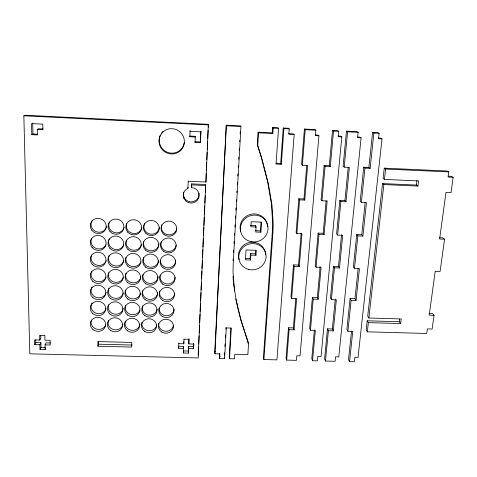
<?xml version="1.0" encoding="UTF-8"?>
<svg xmlns="http://www.w3.org/2000/svg" width="477" height="477" viewBox="0 0 477 477"><rect width="100%" height="100%" fill="white"/><g stroke="black" fill="none" stroke-linecap="round" stroke-linejoin="round"><path stroke-width="0.72" d="M97.91 346.224L97.922 341.568L131.789 342.45L131.712 347.083L97.91 346.224L98.53 344.191L98.542 341.544M188.63 348.532L188.642 346.505L193.602 346.63L193.614 348.663L188.63 348.532L188.445 353.123L183.46 352.998L183.508 350.941L188.463 351.066L188.445 353.123M193.614 348.663L193.811 344.06L188.814 343.929L188.958 338.646M189.858 136.75L189.87 136.064L195.254 136.321L195.284 137.006L189.858 136.75L190.073 130.656L190.061 131.306L200.924 131.831L200.477 142.683L195.069 142.426L195.039 141.699L200.412 141.955L200.477 142.683M188.2 181.254L205.957 182.023L208.354 124.306L25.072 115.237L23.85 115.786L29.807 353.815L198.199 357.935L205.7 184.498L191.617 183.889L191.521 187.562A7.918 7.745 6.5 0 1 198.48 198.408A7.918 7.745 6.5 0 1 185.672 200.811A7.918 7.745 6.5 0 1 187.938 188.236L187.962 187.205M178.636 348.282L178.714 346.248L183.681 346.38L183.633 348.407L178.636 348.282L178.833 342.975M178.797 343.667L183.806 343.798L183.854 341.794M187.938 188.236L188.194 180.962M183.46 352.998L183.681 346.38M183.806 343.798L183.955 339.171M191.521 187.562L191.617 183.889M195.069 142.426L195.254 136.321M188.463 351.066L188.642 346.505M188.814 343.929L188.999 339.308L183.985 339.171M200.412 141.955L200.853 131.181L200.924 131.831M193.602 346.63L193.74 343.362M198.182 355.121L198.539 346.958M198.67 343.995L199.034 335.832M199.165 332.863L199.487 325.445M199.619 322.482L199.982 314.319M200.113 311.35L200.435 303.932M200.567 300.963L200.93 292.806M201.061 289.837L201.383 282.42M201.55 278.711L201.878 271.294M202.004 268.324L202.331 260.907M202.498 257.198L202.82 249.781M202.952 246.812L203.315 238.649M203.446 235.686L203.804 227.523M203.9 225.299L204.263 217.136M204.394 214.173L204.752 206.01M204.883 203.041L205.211 195.624M205.343 192.66L205.7 184.498M206.177 173.664L205.957 182.023M206.308 170.718L206.66 162.615M206.791 159.67L207.119 152.3M207.245 149.355L207.602 141.252M207.733 138.306L208.091 130.203M208.222 127.258L208.354 124.306M184.015 198.492L184.062 197.395M233.527 282.819L236.193 300.695L238.428 310.897L241.237 321.516L248.541 343.947L247.855 354.608L234.714 354.28L234.445 358.823L229.52 358.704L231.267 328.051L226.277 327.914L224.589 358.585L219.653 358.46L219.891 353.91L214.942 353.785L214.787 351.728L226.289 125.195L240.593 125.904L240.951 126.512L233.193 264.312L233.038 272.719L234.547 290.922M214.942 353.785L226.289 125.195M219.653 358.46L219.617 353.552M224.44 355.246L224.578 352.736M224.923 346.421L225.061 343.887M225.412 337.537L225.549 334.979M225.865 329.219L225.973 327.294M233.032 260.567L233.116 259.083M233.492 252.399L233.617 250.169M233.986 243.58L234.106 241.422M234.428 235.662L234.553 233.503M234.917 226.992L235.042 224.804M235.405 218.245L235.531 216.057M235.859 210.184L235.984 207.972M236.359 201.324L236.443 199.845M236.848 192.565L236.932 191.134M237.296 184.677L237.415 182.524M237.779 176.031L237.904 173.855M238.267 167.308L238.351 165.859M238.721 159.288L238.846 157.076M239.215 150.446L239.341 148.24M239.71 141.669L239.788 140.238M240.152 133.787L240.271 131.634M229.52 358.704L229.27 356.623L230.892 328.075M255.958 255.267L256.28 250.33L246.025 249.96L245.422 259.822L250.532 260.001L250.127 258.516L250.437 253.627L255.517 253.812L255.958 255.267L250.842 255.088L250.437 253.627M258.075 132.171L258.552 132.827L272.832 133.524L272.248 132.862L258.075 132.171L257.288 144.662L261.414 157.863L267.692 182.148L271.413 203.733L272.653 222.759L272.367 231.351L263.423 357.47L263.9 359.545L276.928 359.867L294.166 134.568L293.433 133.9L288.812 133.673M250.532 260.001L250.842 255.088M258.552 132.827L257.759 145.402L261.915 158.698L268.229 183.144L271.973 204.866L273.22 224.017L272.927 232.663L263.9 359.545M248.076 343.285L248.159 341.955L240.903 319.656L235.894 298.954M255.535 227.13L255.624 225.699L250.485 225.502M256.071 226.98L255.75 232.007L260.907 232.204L261.581 222.139L251.212 221.727L250.902 226.778L256.071 226.98L255.624 225.699M255.517 253.812L255.75 250.306M260.907 232.204L260.43 230.892L260.997 222.318M272.248 132.862L272.617 127.484L277.93 127.747L278.556 128.373L276.046 164.046L281.323 164.285L283.904 128.635L283.243 128.015L280.685 163.42L281.323 164.285M272.832 133.524L273.202 128.11L272.617 127.484M288.496 128.945L288.543 128.277L283.243 128.015M288.543 128.277L289.247 128.903L288.841 134.305L294.166 134.568M288.484 327.759L289.128 329.661L294.059 329.798L293.379 327.896L288.484 327.759L286.057 358.03L286.677 360.105L296.408 360.344L296.789 355.83L300.033 355.908L318.934 135.778L318.028 135.104L315.225 134.967M293.528 264.902L294.22 266.428L299.27 266.601L298.542 265.081L293.528 264.902L290.97 296.724L291.644 298.441L296.628 298.596L294.059 329.798M298.829 198.76L299.58 199.863L304.761 200.078L303.974 198.975L298.829 198.76L296.145 232.257L296.867 233.575L301.983 233.772L299.27 266.601M318.934 135.778L315.404 135.605L315.863 130.215L314.975 129.583L304.421 129.058L301.589 164.374L302.37 165.245L307.617 165.483L304.761 200.078M286.677 360.105L289.128 329.661M291.644 298.441L294.22 266.428M296.867 233.575L299.58 199.863M302.37 165.245L305.232 129.69L304.421 129.058M293.379 327.896L295.806 298.358M298.542 265.081L301.16 233.193M303.974 198.975L306.741 165.34M312.405 297.398L313.216 299.115L318.183 299.27L317.336 297.553L312.405 297.398L309.656 328.349L310.438 330.251L315.345 330.388L312.572 360.737L317.414 360.856L317.831 356.355L321.063 356.432L341.818 136.893L340.751 136.213L337.96 136.076M318.117 233.098L318.988 234.422L324.08 234.612L323.167 233.295L318.117 233.098L315.225 265.659L316.066 267.18L321.093 267.358L318.183 299.27M329.315 165.638L332.511 130.448L333.518 131.086L330.287 166.515L329.315 165.638L324.127 165.4L321.081 199.69L321.987 200.799L327.144 201.014L324.08 234.612M310.438 330.251L313.216 299.115M316.066 267.18L318.988 234.422M321.987 200.799L325.064 166.276L324.127 165.4M314.391 329.959L311.785 358.662L312.572 360.737M317.336 297.553L320.15 266.571M323.167 233.295L326.137 200.65M332.511 130.448L337.758 130.71L338.801 131.348L338.3 136.72L341.818 136.893M327.49 328.85L328.397 330.752L333.28 330.883L332.344 328.987L327.49 328.85L324.598 358.978L325.469 361.053L335.116 361.292L335.569 356.796L338.783 356.879L361.089 137.835L359.885 137.149L357.804 137.048M333.501 266.291L334.466 267.818L339.475 267.991L338.479 266.464L333.501 266.291L330.46 297.964L331.39 299.681L336.339 299.836L333.28 330.883M361.089 137.835L357.589 137.662L358.126 132.302L356.945 131.658L346.487 131.139L343.112 166.27L344.185 167.147L349.385 167.385L345.992 201.801L344.925 200.692L339.827 200.477L336.625 233.808L337.621 235.131L342.689 235.322L339.475 267.991M325.469 361.053L328.397 330.752M331.39 299.681L334.466 267.818M337.621 235.131L340.858 201.586L339.827 200.477M344.185 167.147L347.596 131.783L346.487 131.139M332.344 328.987L335.23 299.586M338.479 266.464L341.586 234.738M344.925 200.692L348.204 167.23M350.076 298.578L351.138 300.295L356.063 300.45L354.971 298.733L350.076 298.578L346.874 329.392L347.9 331.288L352.765 331.426L349.552 361.644L354.351 361.763L354.834 357.279L358.042 357.356L382.017 138.855L380.676 138.169L378.601 138.068M368.876 167.445L372.585 132.433L373.879 133.083L370.128 168.333L368.876 167.445L363.736 167.206L360.189 201.33L361.363 202.445L366.473 202.659L362.914 236.097L361.745 234.773L356.73 234.577L353.362 266.983L354.459 268.509L359.443 268.682L356.063 300.45M347.9 331.288L351.138 300.295M354.459 268.509L357.863 235.906L356.73 234.577M361.363 202.445L364.947 168.095L363.736 167.206M351.555 330.99L348.526 359.569L349.552 361.644M354.971 298.733L358.161 268.623M361.745 234.773L365.185 202.284M372.585 132.433L377.79 132.689L379.114 133.339L378.535 138.688L382.017 138.855M367.201 320.788L368.357 322.637L400.668 323.567L399.303 321.719L367.201 320.788L366.175 329.929L367.326 331.831L426.712 333.483L427.332 328.921L432.12 329.058L434.028 315.297L432.442 313.502L429.026 313.401M434.028 315.297L429.211 315.154L435.203 271.306L440.098 271.473L444.57 239.215L439.615 239.025L445.983 192.416L451.027 192.63L453.15 177.301L448.076 177.068L448.779 171.917L446.997 171.01L384.265 168.148L383.114 178.452L384.456 179.412L418.573 180.926L417.93 186.06L416.367 185.058L382.542 183.573L367.713 316.191L368.882 318.01L401.246 318.958L400.668 323.567M367.326 331.831L368.357 322.637M368.882 318.01L383.878 184.563L382.542 183.573M384.456 179.412L385.625 169.037L384.265 168.148M399.303 321.719L399.631 319.101M416.367 185.058L416.91 180.688M39.883 344.746L34.732 344.615L35.781 342.581L40.897 342.713L39.883 344.746L39.985 349.414L45.124 349.546L45.607 348.514M45.124 349.546L45.035 344.877L46.013 342.844L50.389 342.957M39.985 349.414L40.992 347.351L40.897 342.713M34.732 344.615L34.624 339.928L39.788 340.059L40.807 338.05L40.748 335.379M31.786 134.675L37.385 134.937L37.272 129.416L42.87 129.684L42.775 124.139L31.542 123.597L31.786 134.675L32.943 133.995L37.111 134.192M37.272 129.416L38.393 128.772L43.258 129.005M45.035 344.877L50.174 345.008L50.097 340.328L44.945 340.196L44.862 335.492L39.692 335.355L39.788 340.059M40.992 347.351L45.369 347.465M214.787 351.728L215.401 351.746M219.462 356.385L220.076 356.397M229.27 356.623L229.884 356.641M98.53 344.191L132.105 345.056M245.774 258.361L250.127 258.516M255.308 230.695L260.43 230.892M439.347 237.743L442.865 237.88L444.57 239.215M357.863 235.906L362.914 236.097M340.858 201.586L345.992 201.801M383.878 184.563L417.93 186.06M191.623 184.903L205.802 185.511M325.064 166.276L330.287 166.515M364.947 168.095L370.128 168.333M385.625 169.037L448.779 171.917M448.463 176.228L451.343 176.359L453.15 177.301M276.1 163.206L280.685 163.42M23.85 115.786L208.473 124.908M226.545 125.803L240.951 126.512M273.202 128.11L278.556 128.373M283.904 128.635L289.247 128.903M305.232 129.69L315.863 130.215M333.518 131.086L338.801 131.348M347.596 131.783L358.126 132.302M373.879 133.083L379.114 133.339M233.366 281.394L233.014 276.296M224.44 357.195L224.589 358.585M35.721 339.916L35.781 342.581M32.704 122.994L32.943 133.995M240.772 231.715A13.773 13.29 -19.1 0 1 251.451 214.137A13.773 13.29 -19.1 0 1 267.508 226.629M239.132 259.667A13.618 13.004 -15.7 0 1 249.686 242.453A13.618 13.004 -15.7 0 1 265.582 254.629M198.987 193.161A7.859 7.698 6.7 0 1 190.782 201.914A7.859 7.698 6.7 0 1 183.603 192.261M191.515 186.537A7.859 7.698 6.7 0 1 192.07 186.579M158.102 276.588A7.674 7.238 6.2 0 1 149.384 283.374A7.674 7.238 6.2 0 1 142.993 274.418M159.425 227.13A7.829 7.519 12.3 0 1 149.736 233.986A7.829 7.519 12.3 0 1 144.561 223.343M158.978 243.83A7.775 7.423 9.7 0 1 150.142 250.771A7.775 7.423 9.7 0 1 143.672 241.559M158.537 260.317A7.721 7.328 7.8 0 1 149.367 267.108A7.721 7.328 7.8 0 1 143.559 257.371M157.672 292.651A7.62 7.143 5 0 1 149.009 299.365A7.62 7.143 5 0 1 142.659 290.535M157.177 309.227A7.572 7.054 3.9 0 1 147.876 315.011A7.572 7.054 3.9 0 1 142.551 305.745M139.892 310.139A7.602 7.066 6.4 0 1 130.215 314.307A7.602 7.066 6.4 0 1 125.558 305.238M156.76 324.879A7.525 6.97 3.1 0 1 147.9 330.686A7.525 6.97 3.1 0 1 142.003 322.154M122.935 324.646A7.584 6.988 7.4 0 1 113.472 329.589A7.584 6.988 7.4 0 1 108.392 320.508M123.77 260.597A7.793 7.34 13.5 0 1 113.675 265.617A7.793 7.34 13.5 0 1 109.144 255.451M123.346 293.033A7.686 7.161 10 0 1 113.383 297.958A7.686 7.161 10 0 1 108.911 288.06M124.199 227.314A7.912 7.525 18.5 0 1 113.973 232.436A7.912 7.525 18.5 0 1 109.388 221.984M123.281 308.225A7.638 7.072 8.6 0 1 113.991 314.033A7.638 7.072 8.6 0 1 108.5 304.731M123.334 277.638A7.739 7.25 11.6 0 1 113.526 281.895A7.739 7.25 11.6 0 1 108.732 272.558M123.758 244.796A7.853 7.435 15.8 0 1 113.443 248.994A7.853 7.435 15.8 0 1 109.269 238.828M105.977 244.868A7.894 7.435 18.1 0 1 95.585 248.201A7.894 7.435 18.1 0 1 91.697 238.184M105.793 324.867A7.62 6.994 9.4 0 1 96.169 329.011A7.62 6.994 9.4 0 1 91.381 320.031M106.079 277.071A7.775 7.256 13.8 0 1 95.895 281.191A7.775 7.256 13.8 0 1 91.685 271.282M106.103 308.44A7.668 7.083 10.6 0 1 95.829 313.186A7.668 7.083 10.6 0 1 92.037 302.901M106.604 226.641A7.954 7.525 20.8 0 1 95.996 231.625A7.954 7.525 20.8 0 1 92.079 220.624M106.198 292.496A7.721 7.167 12.1 0 1 95.859 297.29A7.721 7.167 12.1 0 1 92.043 286.868M106.18 260.722A7.835 7.346 15.8 0 1 95.925 264.884A7.835 7.346 15.8 0 1 91.691 254.843M141.401 244.695A7.811 7.429 13 0 1 131.622 249.888A7.811 7.429 13 0 1 126.465 240.181M139.946 324.414A7.554 6.976 5.3 0 1 130.716 330.15A7.554 6.976 5.3 0 1 125.338 320.985M140.894 276.755A7.704 7.244 9.1 0 1 131.485 282.67A7.704 7.244 9.1 0 1 126.006 273.13M141.884 227.225A7.87 7.519 15.7 0 1 132.284 233.331A7.87 7.519 15.7 0 1 126.703 223.385M140.429 293.564A7.656 7.155 7.6 0 1 131.229 298.703A7.656 7.155 7.6 0 1 125.558 289.998M140.846 261.921A7.757 7.334 10.8 0 1 131.36 266.333A7.757 7.334 10.8 0 1 126.011 257.491M176.204 245.214A7.739 7.411 5.9 0 1 166.646 251.23A7.739 7.411 5.9 0 1 161.274 241.463M173.515 325.35A7.495 6.958 0.7 0 1 165.024 331.205A7.495 6.958 0.7 0 1 158.674 323.328M175.178 277.149A7.644 7.227 3.1 0 1 166.443 283.928A7.644 7.227 3.1 0 1 160.135 274.99M174.111 309.013A7.543 7.042 1.4 0 1 166.258 315.714A7.543 7.042 1.4 0 1 159.038 308.375M176.758 228.555A7.793 7.513 8 0 1 167.141 234.642A7.793 7.513 8 0 1 161.733 224.733M174.642 293.182A7.59 7.137 2.2 0 1 165.966 299.884A7.59 7.137 2.2 0 1 159.694 291.071M175.721 260.18A7.692 7.322 4.3 0 1 168.101 267.847A7.692 7.322 4.3 0 1 160.361 260.18M184.319 142.379A12.7 12.48 41.9 0 1 168.53 152.682A12.7 12.48 41.9 0 1 160.23 135.462M161.464 133.256A12.7 12.48 41.9 0 1 163.164 131.312M251.296 241.702A13.869 13.374 -19 0 0 267.388 224.142A13.869 13.374 -19 0 0 244.003 219.718A13.869 13.374 -19 0 0 251.296 241.702M248.243 269.314A13.714 13.088 -15.7 0 0 265.79 253.639A13.714 13.088 -15.7 0 0 243.258 247.199A13.714 13.088 -15.7 0 0 248.243 269.314M145.407 283.505A7.721 7.28 6.1 0 0 157.804 278.932A7.721 7.28 6.1 0 0 147.28 271.031A7.721 7.28 6.1 0 0 145.407 283.505M145.873 233.366A7.882 7.566 12.1 0 0 158.978 229.956A7.882 7.566 12.1 0 0 149.164 220.678A7.882 7.566 12.1 0 0 145.873 233.366M145.515 250.133A7.829 7.471 9.6 0 0 158.531 246.74A7.829 7.471 9.6 0 0 148.782 237.606A7.829 7.471 9.6 0 0 145.515 250.133M145.759 267.18A7.775 7.376 7.7 0 0 158.245 262.571A7.775 7.376 7.7 0 0 147.643 254.545A7.775 7.376 7.7 0 0 145.759 267.18M145.056 299.622A7.674 7.191 4.9 0 0 157.374 295.09A7.674 7.191 4.9 0 0 146.91 287.303A7.674 7.191 4.9 0 0 145.056 299.622M144.71 315.53A7.626 7.101 3.9 0 0 156.951 311.04A7.626 7.101 3.9 0 0 146.552 303.366A7.626 7.101 3.9 0 0 144.71 315.53M127.663 315.035A7.656 7.107 6.3 0 0 139.916 310.539A7.656 7.107 6.3 0 0 129.428 302.853A7.656 7.107 6.3 0 0 127.663 315.035M144.37 331.235A7.572 7.012 3 0 0 156.534 326.781A7.572 7.012 3 0 0 146.195 319.226A7.572 7.012 3 0 0 144.37 331.235M110.431 330.317A7.638 7.03 7.3 0 0 122.613 325.845A7.638 7.03 7.3 0 0 112.107 318.254A7.638 7.03 7.3 0 0 110.431 330.317M110.33 265.492A7.847 7.388 13.4 0 0 123.304 262.111A7.847 7.388 13.4 0 0 113.425 253.072A7.847 7.388 13.4 0 0 110.33 265.492M110.08 298.077A7.739 7.209 9.9 0 0 122.887 294.75A7.739 7.209 9.9 0 0 113.127 285.967A7.739 7.209 9.9 0 0 110.08 298.077M110.02 231.458A7.966 7.572 18.4 0 0 123.507 229.359A7.966 7.572 18.4 0 0 114.516 219.134A7.966 7.572 18.4 0 0 110.02 231.458M109.954 314.057A7.686 7.119 8.5 0 0 122.678 310.754A7.686 7.119 8.5 0 0 112.983 302.102A7.686 7.119 8.5 0 0 109.954 314.057M110.205 281.889A7.793 7.298 11.5 0 0 123.09 278.538A7.793 7.298 11.5 0 0 113.276 269.63A7.793 7.298 11.5 0 0 110.205 281.889M109.895 248.302A7.906 7.483 15.6 0 0 123.293 246.215A7.906 7.483 15.6 0 0 114.361 236.133A7.906 7.483 15.6 0 0 109.895 248.302M92.258 247.67A7.948 7.483 18 0 0 105.691 245.577A7.948 7.483 18 0 0 96.658 235.477A7.948 7.483 18 0 0 92.258 247.67M92.765 329.368A7.668 7.036 9.3 0 0 105.429 326.083A7.668 7.036 9.3 0 0 95.704 317.539A7.668 7.036 9.3 0 0 92.765 329.368M92.806 281.329A7.829 7.304 13.7 0 0 105.715 277.972A7.829 7.304 13.7 0 0 95.799 269.04A7.829 7.304 13.7 0 0 92.806 281.329M92.776 313.562A7.721 7.125 10.6 0 0 105.524 310.253A7.721 7.125 10.6 0 0 95.74 301.577A7.721 7.125 10.6 0 0 92.776 313.562M91.763 230.152A8.014 7.572 20.6 0 0 105.483 229.413A8.014 7.572 20.6 0 0 97.511 218.359A8.014 7.572 20.6 0 0 91.763 230.152M92.788 297.547A7.775 7.215 12 0 0 105.62 294.214A7.775 7.215 12 0 0 95.77 285.419A7.775 7.215 12 0 0 92.788 297.547M92.252 264.33A7.888 7.393 15.7 0 0 105.59 262.243A7.888 7.393 15.7 0 0 96.622 252.285A7.888 7.393 15.7 0 0 92.252 264.33M128.015 249.507A7.865 7.477 12.9 0 0 141.055 246.108A7.865 7.477 12.9 0 0 131.211 236.956A7.865 7.477 12.9 0 0 128.015 249.507M127.431 330.776A7.602 7.018 5.3 0 0 139.606 326.316A7.602 7.018 5.3 0 0 129.184 318.743A7.602 7.018 5.3 0 0 127.431 330.776M127.538 282.45A7.757 7.292 9 0 0 140.405 279.105A7.757 7.292 9 0 0 130.68 270.215A7.757 7.292 9 0 0 127.538 282.45M127.705 232.12A7.924 7.572 15.5 0 0 141.156 230.033A7.924 7.572 15.5 0 0 132.272 219.825A7.924 7.572 15.5 0 0 127.705 232.12M127.902 299.097A7.704 7.197 7.5 0 0 140.232 294.553A7.704 7.197 7.5 0 0 129.678 286.755A7.704 7.197 7.5 0 0 127.902 299.097M127.776 266.083A7.811 7.382 10.7 0 0 140.727 262.714A7.811 7.382 10.7 0 0 130.942 253.692A7.811 7.382 10.7 0 0 127.776 266.083M163.545 251.266A7.793 7.459 5.8 0 0 176.096 246.621A7.793 7.459 5.8 0 0 165.525 238.494A7.793 7.459 5.8 0 0 163.545 251.266M161.87 332.111A7.549 7 0.6 0 0 173.473 326.542A7.549 7 0.6 0 0 162.454 320.001A7.549 7 0.6 0 0 161.87 332.111M162.609 284.059A7.692 7.268 3 0 0 174.999 279.498A7.692 7.268 3 0 0 164.559 271.61A7.692 7.268 3 0 0 162.609 284.059M162.323 316.442A7.596 7.089 1.3 0 0 173.998 310.819A7.596 7.089 1.3 0 0 162.913 304.177A7.596 7.089 1.3 0 0 162.323 316.442M164.022 234.547A7.847 7.56 7.9 0 0 176.663 229.86A7.847 7.56 7.9 0 0 166.02 221.608A7.847 7.56 7.9 0 0 164.022 234.547M162.782 300.57A7.644 7.179 2.1 0 0 174.534 294.893A7.644 7.179 2.1 0 0 163.378 288.15A7.644 7.179 2.1 0 0 162.782 300.57M163.074 267.77A7.745 7.364 4.2 0 0 175.542 263.167A7.745 7.364 4.2 0 0 165.042 255.159A7.745 7.364 4.2 0 0 163.074 267.77M159.318 143.976A12.79 12.569 41.5 0 0 180.354 150.708A12.79 12.569 41.5 0 0 175.363 129.261A12.79 12.569 41.5 0 0 159.318 143.976"/></g></svg>
